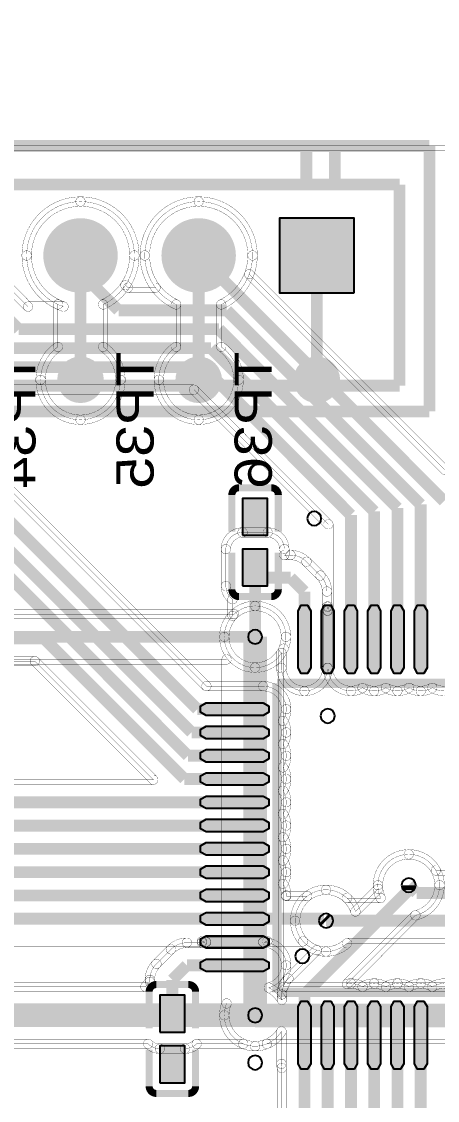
# Model space of a CAD drawing. Header units: millimetres. Extents: x -3.6 to 68.8, y -2.3 to 32.5.
# Drawn here: x 29.02 to 37.96, y 9.35 to 32.51 of the extents above; entities that cross this region are included whole.
import ezdxf
from ezdxf.enums import TextEntityAlignment as Align

# ---------------------------------------------------------------- set-up
doc = ezdxf.new("R2010")
doc.units = ezdxf.units.MM
for name, color, linetype, true_color in [('Bottom Layer', 7, 'Continuous', 0x0000ff), ('Bottom Silkscreen Layer', 7, 'Continuous', 0x66cc33), ('Hole Layer', 7, 'Continuous', 0x222222), ('Top Layer', 7, 'Continuous', 0xff0000), ('Top Silkscreen Layer', 7, 'Continuous', 0xffcc00)]:
    doc.layers.add(name, color=color, linetype=linetype, true_color=true_color)
doc.styles.get("Standard").update_dxf_attribs({"font": 'arial.ttf'})

msp = doc.modelspace()

# ---------------------------------------------------------------- hatches: boundary and pattern name
at = {"layer": 'Bottom Layer'}
for points in [[(29.483, 27.492, 1), (31.083, 27.492, 1)], [(32.023, 27.492, 1), (33.623, 27.492, 1)], [(36.163, 26.692), (36.163, 28.292), (34.563, 28.292), (34.563, 26.692)], [(29.783, 24.823, 1), (30.783, 24.823, 1)], [(32.323, 24.823, 1), (33.323, 24.823, 1)], [(34.863, 24.823, 1), (35.863, 24.823, 1)]]:
    msp.add_hatch(color=256, dxfattribs=at).paths.add_polyline_path(points)
at = {"layer": 'Hole Layer'}
for points in [[(29.783, 27.492, 1), (30.783, 27.492, 1)], [(32.323, 27.492, 1), (33.323, 27.492, 1)], [(34.863, 27.492, 1), (35.863, 27.492, 1)]]:
    msp.add_hatch(color=256, dxfattribs=at).paths.add_polyline_path(points)
at = {"layer": 'Top Layer'}
for points in [[(29.483, 27.492, 1), (31.083, 27.492, 1)], [(32.023, 27.492, 1), (33.623, 27.492, 1)], [(36.163, 26.692), (36.163, 28.292), (34.563, 28.292), (34.563, 26.692)], [(33.766, 21.486), (34.306, 21.486), (34.306, 22.276), (33.766, 22.276)], [(33.766, 20.396), (34.306, 20.396), (34.306, 21.186), (33.766, 21.186)], [(35.231, 18.635), (35.163, 18.518), (35.028, 18.518), (34.961, 18.635), (34.961, 19.865), (35.028, 19.982), (35.163, 19.982), (35.231, 19.865)], [(35.731, 18.635), (35.664, 18.518), (35.529, 18.518), (35.461, 18.635), (35.461, 19.865), (35.529, 19.982), (35.664, 19.982), (35.731, 19.865)], [(36.231, 18.635), (36.163, 18.518), (36.028, 18.518), (35.961, 18.635), (35.961, 19.865), (36.028, 19.982), (36.163, 19.982), (36.231, 19.865)], [(36.731, 18.635), (36.664, 18.518), (36.529, 18.518), (36.461, 18.635), (36.461, 19.865), (36.529, 19.982), (36.664, 19.982), (36.731, 19.865)], [(37.231, 18.635), (37.163, 18.518), (37.028, 18.518), (36.961, 18.635), (36.961, 19.865), (37.028, 19.982), (37.163, 19.982), (37.231, 19.865)], [(37.731, 18.635), (37.664, 18.518), (37.529, 18.518), (37.461, 18.635), (37.461, 19.865), (37.529, 19.982), (37.664, 19.982), (37.731, 19.865)], [(34.211, 17.885), (34.328, 17.818), (34.328, 17.683), (34.211, 17.615), (32.981, 17.615), (32.864, 17.683), (32.864, 17.818), (32.981, 17.885)], [(34.211, 17.385), (34.328, 17.317), (34.328, 17.182), (34.211, 17.115), (32.981, 17.115), (32.864, 17.182), (32.864, 17.317), (32.981, 17.385)], [(34.211, 16.885), (34.328, 16.818), (34.328, 16.683), (34.211, 16.615), (32.981, 16.615), (32.864, 16.683), (32.864, 16.818), (32.981, 16.885)], [(34.211, 16.385), (34.328, 16.317), (34.328, 16.182), (34.211, 16.115), (32.981, 16.115), (32.864, 16.182), (32.864, 16.317), (32.981, 16.385)], [(34.211, 15.885), (34.328, 15.818), (34.328, 15.683), (34.211, 15.615), (32.981, 15.615), (32.864, 15.683), (32.864, 15.818), (32.981, 15.885)], [(34.211, 15.385), (34.328, 15.317), (34.328, 15.182), (34.211, 15.115), (32.981, 15.115), (32.864, 15.182), (32.864, 15.317), (32.981, 15.385)], [(34.211, 14.885), (34.328, 14.818), (34.328, 14.683), (34.211, 14.615), (32.981, 14.615), (32.864, 14.683), (32.864, 14.818), (32.981, 14.885)], [(34.211, 14.385), (34.328, 14.317), (34.328, 14.182), (34.211, 14.115), (32.981, 14.115), (32.864, 14.182), (32.864, 14.317), (32.981, 14.385)], [(34.211, 13.885), (34.328, 13.818), (34.328, 13.683), (34.211, 13.615), (32.981, 13.615), (32.864, 13.683), (32.864, 13.818), (32.981, 13.885)], [(34.211, 13.385), (34.328, 13.317), (34.328, 13.182), (34.211, 13.115), (32.981, 13.115), (32.864, 13.182), (32.864, 13.317), (32.981, 13.385)], [(34.211, 12.885), (34.328, 12.818), (34.328, 12.683), (34.211, 12.615), (32.981, 12.615), (32.864, 12.683), (32.864, 12.818), (32.981, 12.885)], [(34.211, 12.385), (34.328, 12.317), (34.328, 12.182), (34.211, 12.115), (32.981, 12.115), (32.864, 12.182), (32.864, 12.317), (32.981, 12.385)], [(31.988, 10.818), (32.528, 10.818), (32.528, 11.608), (31.988, 11.608)], [(35.231, 10.135), (35.163, 10.018), (35.028, 10.018), (34.961, 10.135), (34.961, 11.365), (35.028, 11.482), (35.163, 11.482), (35.231, 11.365)], [(35.731, 10.135), (35.664, 10.018), (35.529, 10.018), (35.461, 10.135), (35.461, 11.365), (35.529, 11.482), (35.664, 11.482), (35.731, 11.365)], [(36.231, 10.135), (36.163, 10.018), (36.028, 10.018), (35.961, 10.135), (35.961, 11.365), (36.028, 11.482), (36.163, 11.482), (36.231, 11.365)], [(36.731, 10.135), (36.664, 10.018), (36.529, 10.018), (36.461, 10.135), (36.461, 11.365), (36.529, 11.482), (36.664, 11.482), (36.731, 11.365)], [(37.231, 10.135), (37.163, 10.018), (37.028, 10.018), (36.961, 10.135), (36.961, 11.365), (37.028, 11.482), (37.163, 11.482), (37.231, 11.365)], [(37.731, 10.135), (37.664, 10.018), (37.529, 10.018), (37.461, 10.135), (37.461, 11.365), (37.529, 11.482), (37.664, 11.482), (37.731, 11.365)], [(31.988, 9.728), (32.528, 9.728), (32.528, 10.518), (31.988, 10.518)]]:
    msp.add_hatch(color=256, dxfattribs=at).paths.add_polyline_path(points)

# ---------------------------------------------------------------- linework, layer by layer
at = {"layer": 'Bottom Layer', "const_width": 0.00508}
msp.add_lwpolyline([(-2.032, 31.496), (-2.032, -1.27), (67.564, -1.27), (67.564, 31.496)], close=True, dxfattribs=at)
for points in [[(0.257, 29.642, -1), (0.257, 29.845), (64.744, 29.845, -1), (64.744, 29.642)], [(64.744, 9.357), (64.744, 0.257), (0.257, 0.257), (0.257, 9.357, 0.314172), (2, 8.142, 0.414214), (3.858, 10, 0.414214), (2, 11.858, 0.314172), (0.257, 10.643), (0.257, 19.357, 0.314172), (2, 18.142, 0.414214), (3.858, 20, 0.414214), (2, 21.858, 0.314172), (0.257, 20.643), (0.257, 29.744), (64.744, 29.744), (64.744, 20.643, 0.314172), (63, 21.858, 0.414214), (61.142, 20, 0.414214), (63, 18.142, 0.314172), (64.744, 19.357), (64.744, 10.643, 0.314172), (63, 11.858, 0.414214), (61.142, 10, 0.414214), (63, 8.142, 0.314172)], [(29.023, 27.492, -0.414214), (30.283, 28.752, -1), (30.283, 28.549, 0.414214), (29.227, 27.492, -1)], [(30.283, 28.752, -0.414214), (31.543, 27.492, -1), (31.34, 27.492, 0.414214), (30.283, 28.549, -1)], [(31.563, 27.492, -0.414214), (32.823, 28.752, -1), (32.823, 28.549, 0.414214), (31.767, 27.492, -1)], [(32.823, 28.752, -0.414214), (34.083, 27.492, -1), (33.88, 27.492, 0.414214), (32.823, 28.549, -1)], [(30.283, 23.964, 0.414214), (31.141, 24.823, 0.247355), (30.768, 25.53), (30.768, 26.44, 0.292586), (31.441, 27.492, 0.414214), (30.283, 28.65, 0.414214), (29.125, 27.492, 0.292586), (29.798, 26.44), (29.798, 25.53, 0.247355), (29.425, 24.823, 0.414214)], [(31.965, 24.823, 0.414214), (32.823, 23.964, 0.414214), (33.681, 24.823, 0.247355), (33.308, 25.53), (33.308, 26.44, 0.292586), (33.981, 27.492, 0.414214), (32.823, 28.65, 0.414214), (31.665, 27.492, 0.292586), (32.338, 26.44), (32.338, 25.53, 0.247355)], [(29.755, 26.348, -0.292586), (29.023, 27.492, -1), (29.227, 27.492, 0.292586), (29.841, 26.533, -1)], [(31.543, 27.492, -0.292586), (30.811, 26.348, -1), (30.726, 26.533, 0.292586), (31.34, 27.492, -1)], [(32.295, 26.348, -0.292586), (31.563, 27.492, -1), (31.767, 27.492, 0.292586), (32.381, 26.533, -1)], [(34.083, 27.492, -0.292586), (33.351, 26.348, -1), (33.266, 26.533, 0.292586), (33.88, 27.492, -1)], [(29.696, 26.44, -1), (29.9, 26.44), (29.9, 25.53, -1), (29.696, 25.53)], [(30.87, 25.53, -1), (30.667, 25.53), (30.667, 26.44, -1), (30.87, 26.44)], [(32.236, 26.44, -1), (32.44, 26.44), (32.44, 25.53, -1), (32.236, 25.53)], [(33.41, 25.53, -1), (33.207, 25.53), (33.207, 26.44, -1), (33.41, 26.44)], [(29.323, 24.823, -0.247355), (29.741, 25.614, -1), (29.855, 25.447, 0.247355), (29.527, 24.823, -1)], [(30.826, 25.614, -0.247355), (31.243, 24.823, -1), (31.04, 24.823, 0.247355), (30.711, 25.447, -1)], [(31.863, 24.823, -0.247355), (32.281, 25.614, -1), (32.395, 25.447, 0.247355), (32.067, 24.823, -1)], [(33.366, 25.614, -0.247355), (33.783, 24.823, -1), (33.58, 24.823, 0.247355), (33.251, 25.447, -1)], [(30.283, 23.863, -0.414214), (29.323, 24.823, -1), (29.527, 24.823, 0.414214), (30.283, 24.066, -1)], [(31.243, 24.823, -0.414214), (30.283, 23.863, -1), (30.283, 24.066, 0.414214), (31.04, 24.823, -1)], [(32.823, 23.863, -0.414214), (31.863, 24.823, -1), (32.067, 24.823, 0.414214), (32.823, 24.066, -1)], [(33.783, 24.823, -0.414214), (32.823, 23.863, -1), (32.823, 24.066, 0.414214), (33.58, 24.823, -1)], [(33.515, 19.864, -0.189684), (34.036, 20.069, -1), (34.036, 19.865, 0.189684), (33.654, 19.715, -1)], [(34.036, 20.069, -0.414214), (34.801, 19.304, -1), (34.597, 19.304, 0.414214), (34.036, 19.865, -1)], [(22.299, 19.688, -1), (22.299, 19.891), (33.584, 19.891, -1), (33.584, 19.688)], [(34.801, 19.304, -0.098826), (34.742, 19.011, -1), (34.554, 19.089, 0.098826), (34.597, 19.304, -1)], [(34.75, 11.787, -1), (34.547, 11.787), (34.547, 19.05, -1), (34.75, 19.05)], [(22.098, 18.717, -1), (22.098, 18.92), (33.424, 18.92, -1), (33.424, 18.717)], [(33.322, 18.819, -1), (33.526, 18.819), (33.526, 11.431, -1), (33.322, 11.431)], [(59.468, 12.723, 0.168837), (60, 12.538, 0.414214), (60.858, 13.396, 0.414214), (60, 14.254, 0.314057), (59.195, 13.693), (58.443, 13.693), (59.843, 15.092, 0.046171), (60, 15.078, 0.414214), (60.858, 15.936, 0.414214), (60, 16.794, 0.414214), (59.142, 15.936, 0.046171), (59.157, 15.779), (57.666, 14.288), (37.92, 14.288, 0.274418), (37.338, 14.633, 0.414214), (36.675, 13.97, 0.108127), (36.736, 13.693), (36.012, 13.693, 0.189684), (35.56, 13.871, 0.414214), (34.897, 13.208, 0.414214), (35.56, 12.545, 0.189684), (36.012, 12.723)], [(36.574, 13.97, -0.414214), (37.338, 14.735, -1), (37.338, 14.531, 0.414214), (36.777, 13.97, -1)], [(37.338, 14.735, -0.274418), (38.009, 14.336, -1), (37.831, 14.239, 0.274418), (37.338, 14.531, -1)], [(37.92, 14.186, -1), (37.92, 14.389), (57.666, 14.389, -1), (57.666, 14.186)], [(34.796, 13.208, -0.414214), (35.56, 13.973, -1), (35.56, 13.769, 0.414214), (34.999, 13.208, -1)], [(35.56, 13.973, -0.189684), (36.081, 13.768, -1), (35.943, 13.619, 0.189684), (35.56, 13.769, -1)], [(36.643, 13.651, -0.108127), (36.574, 13.97, -1), (36.777, 13.97, 0.108127), (36.828, 13.736, -1)], [(36.012, 13.592, -1), (36.012, 13.795), (36.736, 13.795, -1), (36.736, 13.592)], [(35.56, 12.443, -0.414214), (34.796, 13.208, -1), (34.999, 13.208, 0.414214), (35.56, 12.647, -1)], [(36.081, 12.649, -0.189684), (35.56, 12.443, -1), (35.56, 12.647, 0.189684), (35.943, 12.797, -1)], [(36.012, 12.621, -1), (36.012, 12.824), (59.468, 12.824, -1), (59.468, 12.621)], [(34.648, 11.686, -1), (34.648, 11.889), (41.402, 11.889, -1), (41.402, 11.686)], [(33.272, 11.176, -0.098826), (33.33, 11.47, -1), (33.518, 11.392, 0.098826), (33.475, 11.176, -1)], [(34.036, 10.411, -0.414214), (33.272, 11.176, -1), (33.475, 11.176, 0.414214), (34.036, 10.615, -1)], [(34.327, 10.469, -0.097839), (34.036, 10.411, -1), (34.036, 10.615, 0.097839), (34.25, 10.657, -1)], [(34.288, 10.461, -1), (34.288, 10.664), (41.402, 10.664, -1), (41.402, 10.461)]]:
    msp.add_lwpolyline(points, format="xyb", close=True, dxfattribs=at)
at = {"layer": 'Bottom Layer'}
msp.add_lwpolyline([(36.163, 26.692), (36.163, 28.292), (34.563, 28.292), (34.563, 26.692)], close=True, dxfattribs=at)
for points, const_width in [([(30.283, 27.492), (30.283, 24.823)], 0.254), ([(32.823, 27.492), (32.823, 24.823)], 0.254), ([(35.363, 27.492), (35.363, 24.823)], 0.254), ([(34.036, 19.304), (34.036, 11.176)], 0.508), ([(34.036, 19.304), (22.098, 19.304)], 0.254), ([(37.338, 13.97), (37.506, 13.802)], 0.254), ([(37.506, 13.802), (57.867, 13.802)], 0.254), ([(35.56, 13.208), (59.812, 13.208)], 0.254), ([(34.036, 11.175), (41.656, 11.175)], 0.508)]:
    msp.add_lwpolyline(points, dxfattribs=dict(at, const_width=const_width))
at = {"layer": 'Bottom Layer', "const_width": 0.00508}
msp.add_lwpolyline([(41.402, 11.787), (34.648, 11.787), (34.648, 19.05, 0.098826), (34.699, 19.304, 0.414214), (34.036, 19.967, 0.189684), (33.584, 19.789), (22.299, 19.789), (22.253, 19.836, 0.403833), (21.59, 20.475, 0.414214), (20.927, 19.812, 0.403833), (21.566, 19.15), (21.755, 18.961), (21.755, 18.961, 0.198912), (22.098, 18.819), (22.098, 18.819), (33.424, 18.819), (33.424, 11.431, 0.098826), (33.373, 11.176, 0.414214), (34.036, 10.513, 0.097839), (34.288, 10.563), (41.402, 10.563, 0.098826)], format="xyb", dxfattribs=at)
at = {"layer": 'Hole Layer'}
for points in [[(35.154, 21.844, 1), (35.458, 21.844), (35.458, 21.844, 1), (35.154, 21.844)], [(33.884, 19.304, 1), (34.188, 19.304), (34.188, 19.304, 1), (33.884, 19.304)], [(37.186, 13.97, 1), (37.49, 13.97), (37.49, 13.97, 1), (37.186, 13.97)], [(35.408, 13.208, 1), (35.712, 13.208), (35.712, 13.208, 1), (35.408, 13.208)], [(34.9, 12.446, 1), (35.204, 12.446), (35.204, 12.446, 1), (34.9, 12.446)], [(33.884, 11.176, 1), (34.188, 11.176), (34.188, 11.176, 1), (33.884, 11.176)], [(33.884, 10.16, 1), (34.188, 10.16), (34.188, 10.16, 1), (33.884, 10.16)]]:
    msp.add_lwpolyline(points, format="xyb", dxfattribs=at)
msp.add_lwpolyline([(35.444, 17.605, 1), (35.749, 17.605, 1)], format="xyb", close=True, dxfattribs=at)
at = {"layer": 'Top Layer', "const_width": 0.00508}
msp.add_lwpolyline([(-3.556, 32.512), (-3.556, -2.286), (68.58, -2.286), (68.58, 32.512)], close=True, dxfattribs=at)
for points in [[(0.257, 29.642, -1), (0.257, 29.845), (64.744, 29.845, -1), (64.744, 29.642)], [(29.023, 27.492, -0.414214), (30.283, 28.752, -1), (30.283, 28.549, 0.414214), (29.227, 27.492, -1)], [(30.283, 28.752, -0.414214), (31.543, 27.492, -1), (31.34, 27.492, 0.414214), (30.283, 28.549, -1)], [(31.563, 27.492, -0.414214), (32.823, 28.752, -1), (32.823, 28.549, 0.414214), (31.767, 27.492, -1)], [(32.823, 28.752, -0.414214), (34.083, 27.492, -1), (33.88, 27.492, 0.414214), (32.823, 28.549, -1)], [(29.886, 26.297, -0.322991), (29.023, 27.492, -1), (29.227, 27.492, 0.322991), (29.95, 26.49, -1)], [(31.543, 27.492, -0.147168), (31.334, 26.797, -1), (31.164, 26.909, 0.147168), (31.34, 27.492, -1)], [(31.814, 26.739, -0.161678), (31.563, 27.492, -1), (31.767, 27.492, 0.161678), (31.976, 26.86, -1)], [(34.083, 27.492, -0.088522), (34.005, 27.056, -1), (33.814, 27.127, 0.088522), (33.88, 27.492, -1)], [(33.838, 27.02, -1), (33.982, 27.163), (38.183, 22.962, -1), (38.039, 22.819)], [(28.632, 26.774, -1), (28.776, 26.918), (29.229, 26.465, -1), (29.085, 26.321)], [(31.177, 26.781, -1), (31.321, 26.925), (31.375, 26.871, -1), (31.231, 26.728)], [(31.303, 26.698, -1), (31.303, 26.901), (31.895, 26.901, -1), (31.895, 26.698)], [(29.157, 26.292, -1), (29.157, 26.495), (29.918, 26.495, -1), (29.918, 26.292)], [(26.55, 24.538, -1), (26.694, 24.682), (33.061, 18.315, -1), (32.917, 18.171)], [(26.622, 24.509, -1), (26.622, 24.712), (32.72, 24.712, -1), (32.72, 24.509)], [(32.648, 24.538, -1), (32.792, 24.682), (35.683, 21.791, -1), (35.539, 21.648)], [(35.509, 21.719, -1), (35.712, 21.719), (35.712, 19.953, -1), (35.509, 19.953)], [(33.306, 21.186, -0.414214), (33.766, 21.646, -1), (33.766, 21.443, 0.414214), (33.51, 21.186, -1)], [(35.096, 18.142, 0.414214), (35.589, 18.635), (35.589, 19.865, 0.045126), (35.581, 19.953), (35.581, 20.276), (35.581, 20.276, 0.198912), (35.439, 20.619), (35.439, 20.619), (35.141, 20.917), (35.141, 20.917, 0.198912), (34.798, 21.059), (34.798, 21.059), (34.664, 21.059), (34.664, 21.186, 0.414214), (34.306, 21.544), (33.766, 21.544), (33.766, 21.544, 0.414214), (33.408, 21.186), (33.408, 20.396, 0.235833), (33.551, 20.11), (33.551, 19.756, 0.189684), (33.373, 19.304, 0.414214), (34.036, 18.641, 0.262061), (34.603, 18.96), (34.603, 18.635, 0.414214)], [(33.766, 21.443, -1), (33.766, 21.646), (34.306, 21.646, -1), (34.306, 21.443)], [(33.766, 21.443, -1), (33.766, 21.646), (33.766, 21.646, -1), (33.766, 21.443)], [(34.306, 21.646, -0.414214), (34.766, 21.186, -1), (34.563, 21.186, 0.414214), (34.306, 21.443, -1)], [(33.306, 21.186, -1), (33.51, 21.186), (33.51, 20.396, -1), (33.306, 20.396)], [(34.766, 21.059, -1), (34.563, 21.059), (34.563, 21.186, -1), (34.766, 21.186)], [(34.664, 20.958, -1), (34.664, 21.161), (34.798, 21.161, -1), (34.798, 20.958)], [(34.798, 21.161, -0.198912), (35.213, 20.989, -1), (35.069, 20.845, 0.198912), (34.798, 20.958, -1)], [(34.798, 20.958, -1), (34.798, 21.161), (34.798, 21.161, -1), (34.798, 20.958)], [(35.069, 20.845, -1), (35.213, 20.989), (35.511, 20.691, -1), (35.367, 20.547)], [(35.069, 20.845, -1), (35.213, 20.989), (35.213, 20.989, -1), (35.069, 20.845)], [(35.511, 20.691, -0.198912), (35.683, 20.276, -1), (35.479, 20.276, 0.198912), (35.367, 20.547, -1)], [(35.367, 20.547, -1), (35.511, 20.691), (35.511, 20.691, -1), (35.367, 20.547)], [(33.49, 20.028, -0.235833), (33.306, 20.396, -1), (33.51, 20.396, 0.235833), (33.612, 20.191, -1)], [(33.449, 20.11, -1), (33.653, 20.11), (33.653, 19.756, -1), (33.449, 19.756)], [(35.683, 19.953, -1), (35.479, 19.953), (35.479, 20.276, -1), (35.683, 20.276)], [(35.683, 20.276, -1), (35.479, 20.276), (35.479, 20.276, -1), (35.683, 20.276)], [(35.681, 19.972, -0.045126), (35.691, 19.865, -1), (35.487, 19.865, 0.045126), (35.481, 19.935, -1)], [(35.487, 19.865, -1), (35.691, 19.865), (35.691, 18.635, -1), (35.487, 18.635)], [(35.501, 19.865, -0.045126), (35.511, 19.972, -1), (35.711, 19.935, 0.045126), (35.704, 19.865, -1)], [(35.501, 19.865, -1), (35.704, 19.865), (35.704, 18.635, -1), (35.501, 18.635)], [(33.272, 19.304, -0.189684), (33.477, 19.825, -1), (33.625, 19.687, 0.189684), (33.475, 19.304, -1)], [(34.036, 18.539, -0.414214), (33.272, 19.304, -1), (33.475, 19.304, 0.414214), (34.036, 18.743, -1)], [(34.69, 18.907, -0.262061), (34.036, 18.539, -1), (34.036, 18.743, 0.262061), (34.516, 19.013, -1)], [(34.501, 18.96, -1), (34.704, 18.96), (34.704, 18.635, -1), (34.501, 18.635)], [(24.881, 18.68, -1), (24.881, 18.883), (29.301, 18.883, -1), (29.301, 18.68)], [(29.229, 18.709, -1), (29.373, 18.853), (31.919, 16.307, -1), (31.775, 16.163)], [(35.096, 18.04, -0.414214), (34.501, 18.635, -1), (34.704, 18.635, 0.414214), (35.096, 18.243, -1)], [(35.691, 18.635, -0.414214), (35.096, 18.04, -1), (35.096, 18.243, 0.414214), (35.487, 18.635, -1)], [(36.096, 18.04, -0.414214), (35.501, 18.635, -1), (35.704, 18.635, 0.414214), (36.096, 18.243, -1)], [(32.989, 18.142, -1), (32.989, 18.345), (34.211, 18.345, -1), (34.211, 18.142)], [(34.211, 18.345, -0.414214), (34.806, 17.75, -1), (34.603, 17.75, 0.414214), (34.211, 18.142, -1)], [(36.397, 18.122, -0.133739), (36.096, 18.04, -1), (36.096, 18.243, 0.133739), (36.294, 18.297, -1)], [(36.596, 18.04, -0.133739), (36.294, 18.122, -1), (36.397, 18.297, 0.133739), (36.596, 18.243, -1)], [(36.897, 18.122, -0.133664), (36.596, 18.04, -1), (36.596, 18.243, 0.133664), (36.794, 18.297, -1)], [(37.096, 18.04, -0.133664), (36.794, 18.122, -1), (36.897, 18.297, 0.133664), (37.096, 18.243, -1)], [(37.397, 18.122, -0.133739), (37.096, 18.04, -1), (37.096, 18.243, 0.133739), (37.294, 18.297, -1)], [(37.596, 18.04, -0.133739), (37.294, 18.122, -1), (37.397, 18.297, 0.133739), (37.596, 18.243, -1)], [(37.897, 18.122, -0.133664), (37.596, 18.04, -1), (37.596, 18.243, 0.133664), (37.794, 18.297, -1)], [(38.096, 18.04, -0.133664), (37.794, 18.122, -1), (37.897, 18.297, 0.133664), (38.096, 18.243, -1)], [(34.806, 17.75, -0.133739), (34.724, 17.448, -1), (34.548, 17.552, 0.133739), (34.603, 17.75, -1)], [(34.724, 17.552, -0.133739), (34.806, 17.25, -1), (34.603, 17.25, 0.133739), (34.548, 17.448, -1)], [(34.806, 17.25, -0.133664), (34.724, 16.949, -1), (34.549, 17.051, 0.133664), (34.603, 17.25, -1)], [(34.724, 17.051, -0.133664), (34.806, 16.75, -1), (34.603, 16.75, 0.133664), (34.549, 16.949, -1)], [(34.806, 16.75, -0.133739), (34.724, 16.448, -1), (34.548, 16.552, 0.133739), (34.603, 16.75, -1)], [(34.724, 16.552, -0.133739), (34.806, 16.25, -1), (34.603, 16.25, 0.133739), (34.548, 16.448, -1)], [(28.393, 16.134, -1), (28.393, 16.337), (31.847, 16.337, -1), (31.847, 16.134)], [(34.806, 16.25, -0.133664), (34.724, 15.949, -1), (34.549, 16.051, 0.133664), (34.603, 16.25, -1)], [(34.724, 16.051, -0.133664), (34.806, 15.75, -1), (34.603, 15.75, 0.133664), (34.549, 15.949, -1)], [(34.806, 15.75, -0.133739), (34.724, 15.448, -1), (34.548, 15.552, 0.133739), (34.603, 15.75, -1)], [(34.724, 15.552, -0.133739), (34.806, 15.25, -1), (34.603, 15.25, 0.133739), (34.548, 15.448, -1)], [(34.806, 15.25, -0.133664), (34.724, 14.949, -1), (34.549, 15.051, 0.133664), (34.603, 15.25, -1)], [(34.724, 15.051, -0.133664), (34.806, 14.75, -1), (34.603, 14.75, 0.133664), (34.549, 14.949, -1)], [(34.806, 14.75, -0.133739), (34.724, 14.448, -1), (34.548, 14.552, 0.133739), (34.603, 14.75, -1)], [(34.724, 14.552, -0.133739), (34.806, 14.25, -1), (34.603, 14.25, 0.133739), (34.548, 14.448, -1)], [(36.574, 13.97, -0.414214), (37.338, 14.735, -1), (37.338, 14.531, 0.414214), (36.777, 13.97, -1)], [(37.338, 14.735, -0.414214), (38.103, 13.97, -1), (37.899, 13.97, 0.414214), (37.338, 14.531, -1)], [(34.806, 14.25, -0.133664), (34.724, 13.949, -1), (34.549, 14.051, 0.133664), (34.603, 14.25, -1)], [(34.724, 14.051, -0.133664), (34.806, 13.75, -1), (34.603, 13.75, 0.133664), (34.549, 13.949, -1)], [(35.096, 13.816, -0.164397), (35.56, 13.973, -1), (35.56, 13.769, 0.164397), (35.22, 13.654, -1)], [(35.56, 13.973, -0.328068), (36.29, 13.436, -1), (36.096, 13.375, 0.328068), (35.56, 13.769, -1)], [(36.265, 13.334, -1), (36.121, 13.478), (36.608, 13.964, -1), (36.752, 13.821)], [(36.579, 13.881, -0.029304), (36.574, 13.97, -1), (36.777, 13.97, 0.029304), (36.781, 13.904, -1)], [(38.103, 13.97, -0.351337), (37.504, 13.224, -1), (37.46, 13.422, 0.351337), (37.899, 13.97, -1)], [(34.806, 13.75, -0.007597), (34.805, 13.732, -1), (34.602, 13.738, 0.007597), (34.603, 13.75, -1)], [(34.704, 13.633, -1), (34.704, 13.837), (35.158, 13.837, -1), (35.158, 13.633)], [(36.082, 11.779, -1), (35.938, 11.923), (37.41, 13.395, -1), (37.554, 13.251)], [(26.289, 12.663, -1), (26.289, 12.866), (32.893, 12.866, -1), (32.893, 12.663)], [(32.155, 12.665, -0.198912), (32.57, 12.837, -1), (32.57, 12.633, 0.198912), (32.299, 12.521, -1)], [(32.57, 12.633, -1), (32.57, 12.837), (32.893, 12.837, -1), (32.893, 12.633)], [(32.57, 12.633, -1), (32.57, 12.837), (32.57, 12.837, -1), (32.57, 12.633)], [(32.981, 12.655, -0.045126), (32.874, 12.665, -1), (32.911, 12.865, 0.045126), (32.981, 12.858, -1)], [(32.874, 12.835, -0.045126), (32.981, 12.845, -1), (32.981, 12.641, 0.045126), (32.911, 12.635, -1)], [(32.981, 12.655, -1), (32.981, 12.858), (34.211, 12.858, -1), (34.211, 12.655)], [(32.981, 12.641, -1), (32.981, 12.845), (34.211, 12.845, -1), (34.211, 12.641)], [(34.318, 12.665, -0.045126), (34.211, 12.655, -1), (34.211, 12.858, 0.045126), (34.281, 12.865, -1)], [(34.211, 12.845, -0.414214), (34.806, 12.25, -1), (34.603, 12.25, 0.414214), (34.211, 12.641, -1)], [(34.299, 12.663, -1), (34.299, 12.866), (35.067, 12.866, -1), (35.067, 12.663)], [(35.332, 12.478, -0.134734), (34.992, 12.697, -1), (35.143, 12.833, 0.134734), (35.393, 12.672, -1)], [(31.987, 12.209, -1), (31.843, 12.353), (32.155, 12.665, -1), (32.299, 12.521)], [(32.299, 12.521, -1), (32.155, 12.665), (32.155, 12.665, -1), (32.299, 12.521)], [(34.825, 11.894, -1), (34.681, 12.038), (35.291, 12.647, -1), (35.434, 12.503)], [(31.671, 11.938, -0.198912), (31.843, 12.353, -1), (31.987, 12.209, 0.198912), (31.875, 11.938, -1)], [(31.987, 12.209, -1), (31.843, 12.353), (31.843, 12.353, -1), (31.987, 12.209)], [(34.806, 12.25, -0.345402), (34.353, 11.672, -1), (34.304, 11.87, 0.345402), (34.603, 12.25, -1)], [(34.509, 11.623, -0.198912), (34.681, 12.038, -1), (34.825, 11.894, 0.198912), (34.712, 11.623, -1)], [(34.825, 11.894, -1), (34.681, 12.038), (34.681, 12.038, -1), (34.825, 11.894)], [(21.238, 11.687, -1), (21.238, 11.89), (31.678, 11.89, -1), (31.678, 11.687)], [(31.591, 11.839, -0.10028), (31.712, 11.976, -1), (31.834, 11.813, 0.10028), (31.766, 11.737, -1)], [(31.671, 11.938, -1), (31.875, 11.938), (31.875, 11.938, -1), (31.671, 11.938)], [(31.671, 11.938, -1), (31.875, 11.938), (31.875, 11.894, -1), (31.671, 11.894)], [(34.373, 11.862, -0.149112), (34.699, 11.557, -1), (34.523, 11.456, 0.149112), (34.284, 11.68, -1)], [(35.992, 11.951, -0.043788), (36.096, 11.96, -1), (36.096, 11.757, 0.043788), (36.028, 11.751, -1)], [(36.096, 11.96, -0.133739), (36.397, 11.878, -1), (36.294, 11.703, 0.133739), (36.096, 11.757, -1)], [(36.294, 11.878, -0.133739), (36.596, 11.96, -1), (36.596, 11.757, 0.133739), (36.397, 11.703, -1)], [(36.596, 11.96, -0.133664), (36.897, 11.878, -1), (36.794, 11.703, 0.133664), (36.596, 11.757, -1)], [(36.794, 11.878, -0.133664), (37.096, 11.96, -1), (37.096, 11.757, 0.133664), (36.897, 11.703, -1)], [(37.096, 11.96, -0.133739), (37.397, 11.878, -1), (37.294, 11.703, 0.133739), (37.096, 11.757, -1)], [(37.294, 11.878, -0.133739), (37.596, 11.96, -1), (37.596, 11.757, 0.133739), (37.397, 11.703, -1)], [(37.596, 11.96, -0.133664), (37.897, 11.878, -1), (37.794, 11.703, 0.133664), (37.596, 11.757, -1)], [(37.794, 11.878, -0.133664), (38.096, 11.96, -1), (38.096, 11.757, 0.133664), (37.897, 11.703, -1)], [(34.509, 11.623, -1), (34.712, 11.623), (34.712, 11.623, -1), (34.509, 11.623)], [(34.509, 11.623, -1), (34.712, 11.623), (34.712, 11.507, -1), (34.509, 11.507)], [(34.69, 10.779, -0.262061), (34.036, 10.411, -1), (34.036, 10.615, 0.262061), (34.516, 10.885, -1)], [(34.501, 10.832, -1), (34.704, 10.832), (34.704, 10.135, -1), (34.501, 10.135)], [(20.416, 10.462, -1), (20.416, 10.665), (31.736, 10.665, -1), (31.736, 10.462)], [(31.988, 10.358, -0.197951), (31.664, 10.492, -1), (31.807, 10.636, 0.197951), (31.988, 10.562, -1)], [(32.852, 10.492, -0.197951), (32.528, 10.358, -1), (32.528, 10.562, 0.197951), (32.709, 10.636, -1)], [(32.78, 10.462, -1), (32.78, 10.665), (33.782, 10.665, -1), (33.782, 10.462)], [(34.036, 10.411, -0.098826), (33.743, 10.47, -1), (33.821, 10.658, 0.098826), (34.036, 10.615, -1)], [(31.988, 10.358, -1), (31.988, 10.562), (32.528, 10.562, -1), (32.528, 10.358)], [(32.528, 10.358, -1), (32.528, 10.562), (32.528, 10.562, -1), (32.528, 10.358)], [(34.511, 10.028, -0.045126), (34.501, 10.135, -1), (34.704, 10.135, 0.045126), (34.711, 10.065, -1)], [(34.509, 10.047, -1), (34.712, 10.047), (34.712, 8.627, -1), (34.509, 8.627)]]:
    msp.add_lwpolyline(points, format="xyb", close=True, dxfattribs=at)
at = {"layer": 'Top Layer'}
for points, const_width in [([(0.257, 29.744), (64.744, 29.744)], 0.00508), ([(30.48, 27.295), (30.283, 27.492)], 0.254), ([(38.096, 22.219), (32.823, 27.492)], 0.254), ([(30.48, 26.936), (30.48, 27.295)], 0.254), ([(28.956, 25.908), (27.743, 27.121)], 0.254), ([(31.102, 26.314), (30.48, 26.936)], 0.254), ([(33.426, 26.314), (31.102, 26.314)], 0.254), ([(37.596, 22.145), (33.426, 26.314)], 0.254), ([(33.258, 25.908), (28.956, 25.908)], 0.254), ([(37.096, 22.07), (33.258, 25.908)], 0.254), ([(33.089, 25.502), (26.834, 25.502)], 0.254), ([(36.596, 21.995), (33.089, 25.502)], 0.254), ([(32.921, 25.095), (25.197, 25.095)], 0.254), ([(36.096, 21.92), (32.921, 25.095)], 0.254), ([(25.908, 24.638), (32.796, 17.75)], 0.254), ([(25.687, 24.232), (32.669, 17.25)], 0.254), ([(25.519, 23.825), (32.594, 16.75)], 0.254), ([(37.596, 19.25), (37.596, 22.145)], 0.254), ([(36.096, 19.25), (36.096, 21.92)], 0.254), ([(36.596, 19.25), (36.596, 21.995)], 0.254), ([(37.096, 19.25), (37.096, 22.07)], 0.254), ([(34.253, 20.574), (34.036, 20.791)], 0.254), ([(34.036, 19.304), (34.036, 20.791)], 0.254), ([(34.798, 20.574), (34.253, 20.574)], 0.254), ([(35.096, 20.276), (34.798, 20.574)], 0.254), ([(35.096, 19.25), (35.096, 20.276)], 0.254), ([(29.502, 19.266), (24.133, 19.266)], 0.254), ([(32.518, 16.25), (29.502, 19.266)], 0.254), ([(24.881, 18.781), (29.301, 18.781), (31.847, 16.235), (28.393, 16.235)], 0.00508), ([(32.796, 17.75), (33.596, 17.75)], 0.254), ([(32.669, 17.25), (33.596, 17.25)], 0.254), ([(32.594, 16.75), (33.596, 16.75)], 0.254), ([(33.596, 16.25), (32.518, 16.25)], 0.254), ([(28.192, 15.75), (33.596, 15.75)], 0.254), ([(27.676, 15.25), (33.596, 15.25)], 0.254), ([(26.652, 14.75), (33.596, 14.75)], 0.254), ([(21.489, 14.25), (33.596, 14.25)], 0.254), ([(37.338, 13.865), (35.096, 11.623)], 0.254), ([(37.338, 13.97), (37.338, 13.865)], 0.254), ([(33.596, 13.75), (21.494, 13.75)], 0.254), ([(33.596, 13.25), (25.95, 13.25)], 0.254), ([(35.518, 13.25), (33.596, 13.25)], 0.254), ([(35.56, 13.208), (35.518, 13.25)], 0.254), ([(32.57, 12.25), (32.258, 11.938)], 0.254), ([(33.596, 12.25), (32.57, 12.25)], 0.254), ([(32.258, 11.938), (32.258, 11.309)], 0.254), ([(35.096, 11.623), (35.096, 10.75)], 0.254), ([(32.125, 11.176), (20.416, 11.176)], 0.508), ([(34.036, 11.176), (32.125, 11.176)], 0.508), ([(32.258, 11.309), (32.125, 11.176)], 0.254), ([(35.096, 10.75), (35.096, 8.426)], 0.254), ([(35.596, 8.164), (35.596, 10.75)], 0.254), ([(36.096, 7.902), (36.096, 10.75)], 0.254), ([(36.596, 10.75), (36.596, 6.116)], 0.254), ([(37.096, 10.75), (37.096, 4.56)], 0.254), ([(37.596, 10.75), (37.596, 5.838)], 0.254)]:
    msp.add_lwpolyline(points, dxfattribs=dict(at, const_width=const_width))
at = {"layer": 'Top Layer', "const_width": 0.00508}
for points in [[(38.111, 22.89), (33.91, 27.092, 0.088522), (33.981, 27.492, 0.414214), (32.823, 28.65, 0.414214), (31.665, 27.492, 0.161678), (31.895, 26.799), (31.303, 26.799), (31.249, 26.853, 0.147168), (31.441, 27.492, 0.414214), (30.283, 28.65, 0.414214), (29.125, 27.492, 0.322991), (29.918, 26.393), (29.157, 26.393), (28.704, 26.846, 0.149067)], [(38.096, 11.858, 0.133664), (37.846, 11.79, 0.133664), (37.596, 11.858, 0.133739), (37.346, 11.79, 0.133739), (37.096, 11.858, 0.133664), (36.846, 11.79, 0.133664), (36.596, 11.858, 0.133739), (36.346, 11.79, 0.133739), (36.096, 11.858, 0.043788), (36.01, 11.851), (37.482, 13.323, 0.351337), (38.001, 13.97, 0.414214), (37.338, 14.633, 0.414214), (36.675, 13.97, 0.029304), (36.68, 13.893), (36.193, 13.406, 0.328068), (35.56, 13.871, 0.164397), (35.158, 13.735), (34.704, 13.735, 0.007597), (34.704, 13.75, 0.133664), (34.636, 14, 0.133664), (34.704, 14.25, 0.133739), (34.636, 14.5, 0.133739), (34.704, 14.75, 0.133664), (34.636, 15, 0.133664), (34.704, 15.25, 0.133739), (34.636, 15.5, 0.133739), (34.704, 15.75, 0.133664), (34.636, 16, 0.133664), (34.704, 16.25, 0.133739), (34.636, 16.5, 0.133739), (34.704, 16.75, 0.133664), (34.636, 17, 0.133664), (34.704, 17.25, 0.133739), (34.636, 17.5, 0.133739), (34.704, 17.75, 0.414214), (34.211, 18.243), (32.989, 18.243), (26.622, 24.61), (32.72, 24.61), (35.611, 21.719), (35.611, 19.953, 0.045126), (35.603, 19.865), (35.603, 18.635, 0.414214), (36.096, 18.142, 0.133739), (36.346, 18.21, 0.133739), (36.596, 18.142, 0.133664), (36.846, 18.21, 0.133664), (37.096, 18.142, 0.133739), (37.346, 18.21, 0.133739), (37.596, 18.142, 0.133664), (37.846, 18.21, 0.133664), (38.096, 18.142, 0.133739)], [(26.289, 12.765), (32.893, 12.765, 0.045126), (32.981, 12.757), (34.211, 12.757, 0.045126), (34.299, 12.765), (35.067, 12.765, 0.134734), (35.362, 12.575), (34.753, 11.966), (34.753, 11.966, 0.198912), (34.611, 11.623), (34.611, 11.623), (34.611, 11.507, 0.149112), (34.328, 11.771, 0.345402), (34.704, 12.25, 0.414214), (34.211, 12.743), (32.981, 12.743, 0.045126), (32.893, 12.735), (32.57, 12.735), (32.57, 12.735, 0.198912), (32.227, 12.593), (32.227, 12.593), (31.915, 12.281), (31.915, 12.281, 0.198912), (31.773, 11.938), (31.773, 11.938), (31.773, 11.894, 0.10028), (31.678, 11.788), (21.238, 11.788)], [(12.58, 10.78, 0.414214), (12.938, 10.422), (13.478, 10.422, 0.234028), (13.763, 10.563), (14.177, 10.563, 0.234028), (14.462, 10.422), (15.002, 10.422, 0.234944), (15.288, 10.564), (20.416, 10.564), (20.416, 10.564), (31.736, 10.564, 0.197951), (31.988, 10.46), (32.528, 10.46), (32.528, 10.46, 0.197951), (32.78, 10.564), (33.782, 10.564, 0.098826), (34.036, 10.513, 0.262061), (34.603, 10.832), (34.603, 10.135, 0.045126), (34.611, 10.047), (34.611, 8.627)]]:
    msp.add_lwpolyline(points, format="xyb", dxfattribs=at)
at = {"layer": 'Top Layer'}
for points in [[(36.163, 26.692), (36.163, 28.292), (34.563, 28.292), (34.563, 26.692)], [(33.766, 21.486), (34.306, 21.486), (34.306, 22.276), (33.766, 22.276)], [(33.766, 20.396), (34.306, 20.396), (34.306, 21.186), (33.766, 21.186)], [(35.231, 18.635), (35.163, 18.518), (35.028, 18.518), (34.961, 18.635), (34.961, 19.865), (35.028, 19.982), (35.163, 19.982), (35.231, 19.865)], [(35.731, 18.635), (35.664, 18.518), (35.529, 18.518), (35.461, 18.635), (35.461, 19.865), (35.529, 19.982), (35.664, 19.982), (35.731, 19.865)], [(36.231, 18.635), (36.163, 18.518), (36.028, 18.518), (35.961, 18.635), (35.961, 19.865), (36.028, 19.982), (36.163, 19.982), (36.231, 19.865)], [(36.731, 18.635), (36.664, 18.518), (36.529, 18.518), (36.461, 18.635), (36.461, 19.865), (36.529, 19.982), (36.664, 19.982), (36.731, 19.865)], [(37.231, 18.635), (37.163, 18.518), (37.028, 18.518), (36.961, 18.635), (36.961, 19.865), (37.028, 19.982), (37.163, 19.982), (37.231, 19.865)], [(37.731, 18.635), (37.664, 18.518), (37.529, 18.518), (37.461, 18.635), (37.461, 19.865), (37.529, 19.982), (37.664, 19.982), (37.731, 19.865)], [(34.211, 17.885), (34.328, 17.818), (34.328, 17.683), (34.211, 17.615), (32.981, 17.615), (32.864, 17.683), (32.864, 17.818), (32.981, 17.885)], [(34.211, 17.385), (34.328, 17.317), (34.328, 17.182), (34.211, 17.115), (32.981, 17.115), (32.864, 17.182), (32.864, 17.317), (32.981, 17.385)], [(34.211, 16.885), (34.328, 16.818), (34.328, 16.683), (34.211, 16.615), (32.981, 16.615), (32.864, 16.683), (32.864, 16.818), (32.981, 16.885)], [(34.211, 16.385), (34.328, 16.317), (34.328, 16.182), (34.211, 16.115), (32.981, 16.115), (32.864, 16.182), (32.864, 16.317), (32.981, 16.385)], [(34.211, 15.885), (34.328, 15.818), (34.328, 15.683), (34.211, 15.615), (32.981, 15.615), (32.864, 15.683), (32.864, 15.818), (32.981, 15.885)], [(34.211, 15.385), (34.328, 15.317), (34.328, 15.182), (34.211, 15.115), (32.981, 15.115), (32.864, 15.182), (32.864, 15.317), (32.981, 15.385)], [(34.211, 14.885), (34.328, 14.818), (34.328, 14.683), (34.211, 14.615), (32.981, 14.615), (32.864, 14.683), (32.864, 14.818), (32.981, 14.885)], [(34.211, 14.385), (34.328, 14.317), (34.328, 14.182), (34.211, 14.115), (32.981, 14.115), (32.864, 14.182), (32.864, 14.317), (32.981, 14.385)], [(34.211, 13.885), (34.328, 13.818), (34.328, 13.683), (34.211, 13.615), (32.981, 13.615), (32.864, 13.683), (32.864, 13.818), (32.981, 13.885)], [(34.211, 13.385), (34.328, 13.317), (34.328, 13.182), (34.211, 13.115), (32.981, 13.115), (32.864, 13.182), (32.864, 13.317), (32.981, 13.385)], [(34.211, 12.885), (34.328, 12.818), (34.328, 12.683), (34.211, 12.615), (32.981, 12.615), (32.864, 12.683), (32.864, 12.818), (32.981, 12.885)], [(34.211, 12.385), (34.328, 12.317), (34.328, 12.182), (34.211, 12.115), (32.981, 12.115), (32.864, 12.182), (32.864, 12.317), (32.981, 12.385)], [(31.988, 10.818), (32.528, 10.818), (32.528, 11.608), (31.988, 11.608)], [(35.231, 10.135), (35.163, 10.018), (35.028, 10.018), (34.961, 10.135), (34.961, 11.365), (35.028, 11.482), (35.163, 11.482), (35.231, 11.365)], [(35.731, 10.135), (35.664, 10.018), (35.529, 10.018), (35.461, 10.135), (35.461, 11.365), (35.529, 11.482), (35.664, 11.482), (35.731, 11.365)], [(36.231, 10.135), (36.163, 10.018), (36.028, 10.018), (35.961, 10.135), (35.961, 11.365), (36.028, 11.482), (36.163, 11.482), (36.231, 11.365)], [(36.731, 10.135), (36.664, 10.018), (36.529, 10.018), (36.461, 10.135), (36.461, 11.365), (36.529, 11.482), (36.664, 11.482), (36.731, 11.365)], [(37.231, 10.135), (37.163, 10.018), (37.028, 10.018), (36.961, 10.135), (36.961, 11.365), (37.028, 11.482), (37.163, 11.482), (37.231, 11.365)], [(37.731, 10.135), (37.664, 10.018), (37.529, 10.018), (37.461, 10.135), (37.461, 11.365), (37.529, 11.482), (37.664, 11.482), (37.731, 11.365)], [(31.988, 9.728), (32.528, 9.728), (32.528, 10.518), (31.988, 10.518)]]:
    msp.add_lwpolyline(points, close=True, dxfattribs=at)
at = {"layer": 'Top Silkscreen Layer'}
for points, const_width in [([(12.783, 29.842), (37.783, 29.842)], 0.254), ([(12.783, 29.842), (37.783, 29.842)], 0.254), ([(35.138, 29.016), (35.138, 29.842)], 0.254), ([(35.138, 29.016), (35.138, 29.842)], 0.254), ([(35.748, 29.016), (35.748, 29.842)], 0.254), ([(35.748, 29.016), (35.748, 29.842)], 0.254), ([(37.783, 29.842), (37.783, 24.142)], 0.254), ([(37.783, 29.842), (37.783, 24.142)], 0.254), ([(37.141, 29.016), (13.519, 29.016)], 0.254), ([(37.141, 29.016), (13.519, 29.016)], 0.254), ([(37.141, 24.698), (37.141, 29.016)], 0.254), ([(37.141, 24.698), (37.141, 29.016)], 0.254), ([(13.519, 24.698), (37.141, 24.698)], 0.254), ([(13.519, 24.698), (37.141, 24.698)], 0.254), ([(37.783, 24.142), (12.783, 24.142)], 0.254), ([(37.783, 24.142), (12.783, 24.142)], 0.254), ([(34.382, 22.505), (33.69, 22.505)], 0.152), ([(34.382, 22.505), (33.69, 22.505)], 0.152), ([(33.537, 22.352), (33.537, 21.562)], 0.152), ([(33.537, 22.352), (33.537, 21.562)], 0.152), ([(34.535, 21.562), (34.535, 22.352)], 0.152), ([(34.535, 21.562), (34.535, 22.352)], 0.152), ([(33.537, 20.32), (33.537, 21.11)], 0.152), ([(33.537, 20.32), (33.537, 21.11)], 0.152), ([(34.535, 21.11), (34.535, 20.32)], 0.152), ([(34.535, 21.11), (34.535, 20.32)], 0.152), ([(34.382, 20.167), (33.69, 20.167)], 0.152), ([(34.382, 20.167), (33.69, 20.167)], 0.152), ([(34.506, 12.104), (34.506, 18.302)], 0.2), ([(34.506, 18.302), (41.161, 18.302)], 0.2), ([(34.506, 12.104), (34.506, 18.302)], 0.2), ([(34.506, 18.302), (41.161, 18.302)], 0.2), ([(34.506, 11.673), (34.506, 12.435)], 0.2), ([(34.506, 11.673), (34.506, 12.435)], 0.2), ([(32.604, 11.837), (31.912, 11.837)], 0.152), ([(32.604, 11.837), (31.912, 11.837)], 0.152), ([(31.759, 11.684), (31.759, 10.894)], 0.152), ([(31.759, 11.684), (31.759, 10.894)], 0.152), ([(32.757, 10.894), (32.757, 11.684)], 0.152), ([(32.757, 10.894), (32.757, 11.684)], 0.152), ([(41.161, 11.673), (34.506, 11.673)], 0.2), ([(41.161, 11.673), (34.506, 11.673)], 0.2), ([(31.759, 9.652), (31.759, 10.442)], 0.152), ([(31.759, 9.652), (31.759, 10.442)], 0.152), ([(32.757, 10.442), (32.757, 9.652)], 0.152), ([(32.757, 10.442), (32.757, 9.652)], 0.152), ([(32.604, 9.499), (31.912, 9.499)], 0.152), ([(32.604, 9.499), (31.912, 9.499)], 0.152)]:
    msp.add_lwpolyline(points, dxfattribs=dict(at, const_width=const_width))
at = {"layer": 'Top Silkscreen Layer', "const_width": 0.152}
for points in [[(33.69, 22.505, 0.414214), (33.537, 22.352)], [(33.69, 22.505, 0.414214), (33.537, 22.352)], [(34.535, 22.352, 0.414214), (34.382, 22.505)], [(34.535, 22.352, 0.414214), (34.382, 22.505)], [(33.69, 20.167, -0.414214), (33.537, 20.32)], [(33.69, 20.167, -0.414214), (33.537, 20.32)], [(34.535, 20.32, -0.414214), (34.382, 20.167)], [(34.535, 20.32, -0.414214), (34.382, 20.167)], [(31.912, 11.837, 0.414214), (31.759, 11.684)], [(31.912, 11.837, 0.414214), (31.759, 11.684)], [(32.757, 11.684, 0.414214), (32.604, 11.837)], [(32.757, 11.684, 0.414214), (32.604, 11.837)], [(31.912, 9.499, -0.414214), (31.759, 9.652)], [(31.912, 9.499, -0.414214), (31.759, 9.652)], [(32.757, 9.652, -0.414214), (32.604, 9.499)], [(32.757, 9.652, -0.414214), (32.604, 9.499)]]:
    msp.add_lwpolyline(points, format="xyb", dxfattribs=at)

# ---------------------------------------------------------------- texts
at = {"layer": 'Bottom Silkscreen Layer', "text_generation_flag": 2, "width": 1.1}
for s, p in [('TP34', (29.555, 25.424)), ('TP35', (32.095, 25.424)), ('TP36', (34.635, 25.424))]:
    msp.add_text(s, height=0.8001, rotation=90, dxfattribs=at).set_placement(p, align=Align.BOTTOM_LEFT)

doc.saveas('drawing.dxf')
